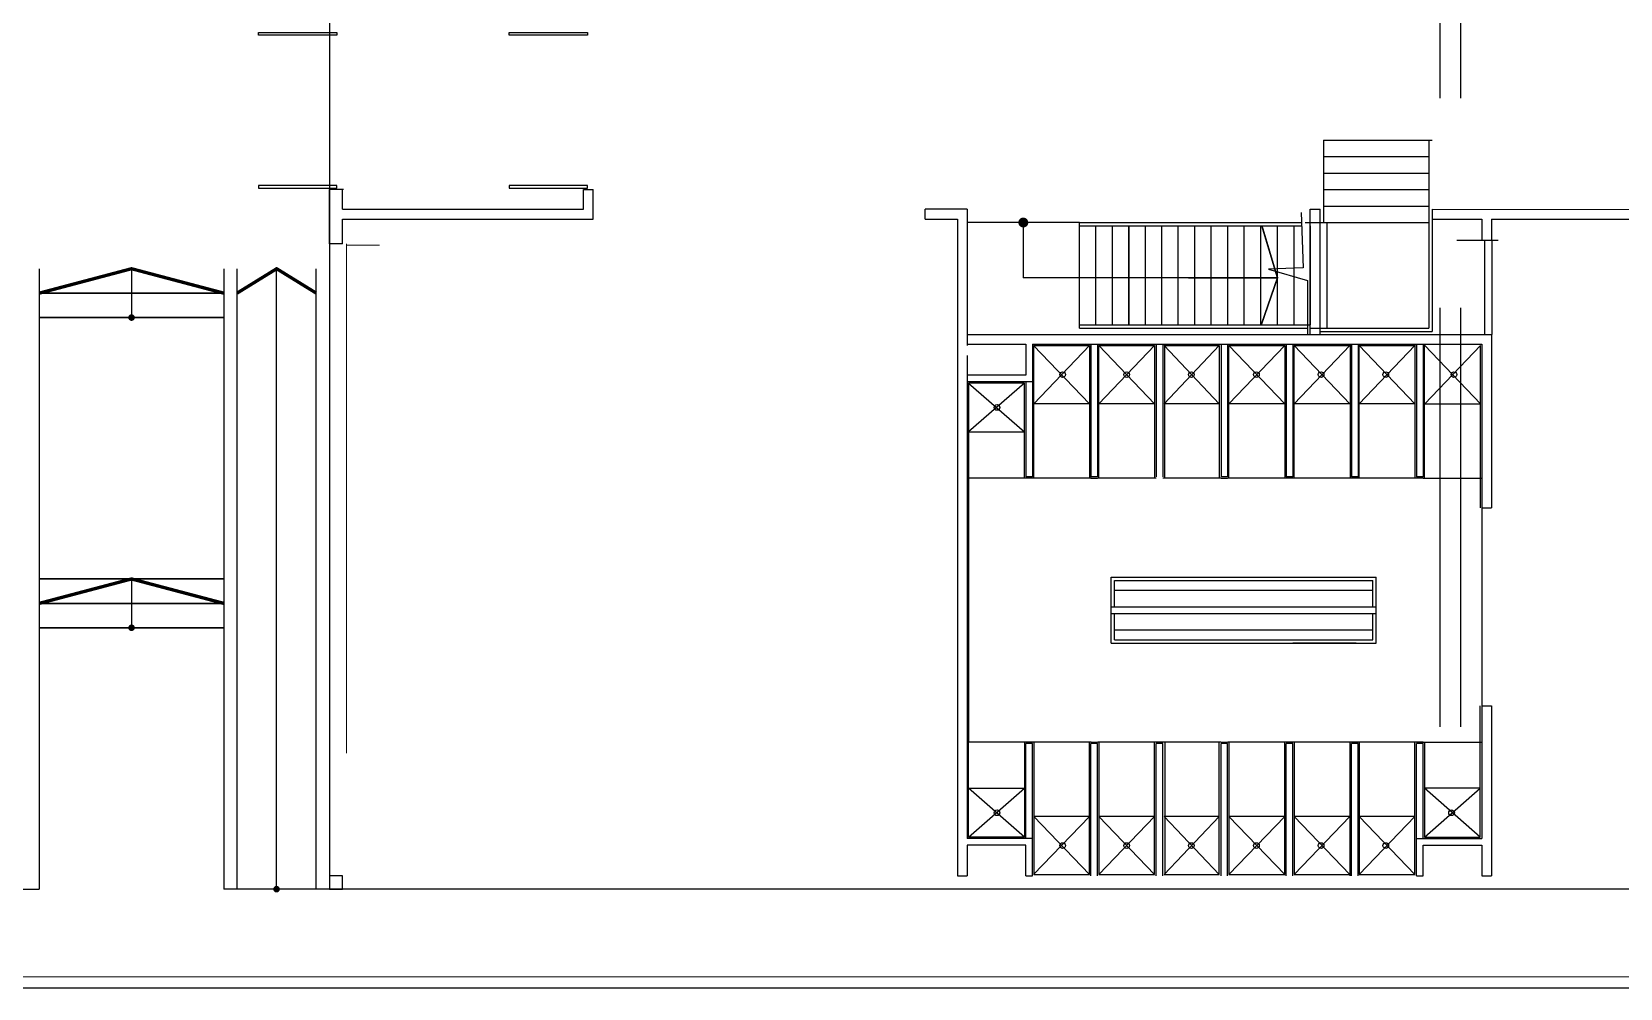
# Model space of a CAD drawing. Header units: millimetres. Extents: x 161 to 540, y 104 to 460.
# Drawn here: x 318.27 to 342.36, y 313.32 to 327.81 of the extents above; entities that cross this region are included whole.
import ezdxf

# ---------------------------------------------------------------- set-up
doc = ezdxf.new("R2010")
doc.units = ezdxf.units.MM
doc.linetypes.add('DASHED2', pattern=[9.525, 6.35, -3.175])
for name, color, linetype in [('00-SANIT', 8, 'Continuous'), ('10-CARP-SLIA', 15, 'Continuous'), ('ARQ', 1, 'Continuous'), ('Muros', 3, 'Continuous')]:
    doc.layers.add(name, color=color, linetype=linetype)
doc.layers.add('000 ALE HATCH', color=253, linetype='Continuous', lineweight=0)
doc.layers.add('000 ALE MOBILIARIO', color=8, linetype='Continuous', lineweight=0, true_color=0x808080)

msp = doc.modelspace()

# ---------------------------------------------------------------- linework, layer by layer
at = {"layer": '00-SANIT'}
for p, q in [((334.331, 323.077, -1.181), (334.331, 321.07, -1.181)), ((334.431, 323.077, -1.181), (334.431, 321.07, -1.181)), ((335.32, 323.077, -16.471), (335.32, 321.07, -7.127)), ((335.42, 323.077, -16.471), (335.42, 321.07, -7.127)), ((336.303, 323.077, -15.1), (336.303, 321.07, -5.756)), ((336.403, 323.077, -15.1), (336.403, 321.07, -5.756)), ((337.293, 323.077, 25.639), (337.293, 321.07, 34.982)), ((337.393, 323.077, 25.639), (337.393, 321.07, 34.982)), ((338.28, 323.077, 39.113), (338.28, 321.07, 48.457)), ((338.38, 323.077, 39.113), (338.38, 321.07, 48.457)), ((339.268, 323.077, 51.546), (339.268, 321.07, 60.889)), ((339.368, 323.077, 51.546), (339.368, 321.07, 60.889)), ((333.343, 322.508, -41.551), (333.343, 321.07, -13.997)), ((333.443, 322.508, -41.551), (333.443, 321.07, -13.997)), ((333.443, 321.07, -1.07), (333.343, 321.07, 1.07)), ((334.431, 321.07, -1.07), (334.331, 321.07, 1.07)), ((336.403, 321.07, -30.418), (336.303, 321.07, -28.278)), ((337.393, 321.07, -1.07), (337.293, 321.07, 1.07)), ((338.38, 321.07, -1.07), (338.28, 321.07, 1.07)), ((339.368, 321.07, -1.07), (339.268, 321.07, 1.07)), ((334.638, 319.1, 11.25), (338.657, 319.1, -25.18)), ((334.638, 319, 11.317), (334.638, 319.1, 11.317)), ((338.657, 319, -28.047), (338.657, 319.1, -28.047)), ((334.638, 319, 11.317), (338.657, 319, -28.047)), ((333.343, 315.591, -41.551), (333.343, 317.03, -13.997)), ((333.443, 317.03, -1.07), (333.343, 317.03, 1.07)), ((333.443, 315.591, -41.551), (333.443, 317.03, -13.997)), ((334.331, 315.022, -1.181), (334.331, 317.03, -1.181)), ((334.431, 317.03, -1.07), (334.331, 317.03, 1.07)), ((334.431, 315.022, -1.181), (334.431, 317.03, -1.181)), ((335.32, 315.022, -16.471), (335.32, 317.03, -7.127)), ((335.42, 317.03, -9.174), (335.32, 317.03, -7.034)), ((335.42, 315.022, -16.471), (335.42, 317.03, -7.127)), ((336.303, 315.022, -15.1), (336.303, 317.03, -5.756)), ((336.403, 317.03, -30.418), (336.303, 317.03, -28.278)), ((336.403, 315.022, -15.1), (336.403, 317.03, -5.756)), ((337.293, 315.022, 25.639), (337.293, 317.03, 34.982)), ((337.393, 317.03, -1.07), (337.293, 317.03, 1.07)), ((337.393, 315.022, 25.639), (337.393, 317.03, 34.982)), ((338.28, 315.022, 39.113), (338.28, 317.03, 48.457)), ((338.38, 317.03, -1.07), (338.28, 317.03, 1.07)), ((338.38, 315.022, 39.113), (338.38, 317.03, 48.457)), ((339.268, 315.591, 54.194), (339.268, 317.03, 60.889)), ((339.368, 317.03, -1.07), (339.268, 317.03, 1.07)), ((339.368, 315.591, 54.194), (339.368, 317.03, 60.889))]:
    msp.add_line(p, q, dxfattribs=at)
at = {"layer": '000 ALE HATCH'}
msp.add_line((363.915, 313.492), (275.157, 313.492), dxfattribs=at)
at = {"layer": '000 ALE MOBILIARIO'}
for p, q in [((323.045, 324.6), (323.045, 316.88)), ((323.045, 324.58), (323.545, 324.58))]:
    msp.add_line(p, q, dxfattribs=at)
at = {"layer": '10-CARP-SLIA', "ltscale": 0.25}
for p, q in [((340.305, 323.227), (340.305, 324.657)), ((340.415, 323.227), (340.415, 324.657)), ((340.255, 320.6), (340.255, 317.6))]:
    msp.add_line(p, q, dxfattribs=at)
at = {"layer": 'ARQ'}
for p, q in [((322.786, 333.822), (322.786, 314.822)), ((334.156, 324.922), (332.456, 324.922)), ((333.306, 324.922), (333.306, 324.085)), ((334.156, 323.322), (334.156, 324.922)), ((334.156, 324.922), (337.526, 324.922)), ((334.156, 324.872), (337.527, 324.872)), ((334.406, 323.372), (334.406, 324.872)), ((334.656, 323.372), (334.656, 324.872)), ((334.906, 323.372), (334.906, 324.872)), ((334.906, 324.872), (334.906, 323.372)), ((335.156, 323.372), (335.156, 324.872)), ((335.406, 323.372), (335.406, 324.872)), ((335.656, 323.372), (335.656, 324.872)), ((335.656, 324.186), (335.656, 324.872)), ((335.906, 324.007), (335.906, 324.872)), ((335.906, 323.372), (335.906, 324.872)), ((336.156, 323.372), (336.156, 324.872)), ((336.156, 323.372), (336.156, 324.872)), ((336.156, 323.372), (336.156, 324.872)), ((336.156, 323.372), (336.156, 324.872)), ((336.406, 323.372), (336.406, 324.872)), ((336.406, 323.372), (336.406, 324.872)), ((336.656, 323.372), (336.656, 324.872)), ((336.656, 323.372), (336.656, 324.872)), ((336.906, 323.372), (336.906, 324.872)), ((336.906, 323.372), (336.906, 324.872)), ((337.161, 324.085), (336.924, 324.872)), ((337.161, 324.094), (336.926, 324.872)), ((337.156, 324.872), (337.156, 323.372)), ((337.406, 324.872), (337.406, 323.372)), ((337.52, 325.073), (337.55, 324.233)), ((337.656, 324.872), (337.656, 323.372)), ((339.879, 324.657), (340.504, 324.657)), ((318.386, 324.222), (318.386, 314.822)), ((319.786, 324.222), (319.786, 323.482)), ((321.186, 324.222), (321.186, 314.822)), ((321.386, 314.822), (321.386, 324.222)), ((321.986, 314.822), (321.986, 324.222)), ((322.586, 314.822), (322.586, 324.222)), ((337.55, 324.233), (337.023, 324.214)), ((337.023, 324.214), (337.616, 324.043)), ((337.161, 324.085), (333.306, 324.085)), ((335.811, 324.085), (337.161, 324.085)), ((337.161, 324.094), (336.911, 323.377)), ((337.161, 324.085), (336.911, 323.368)), ((337.616, 324.043), (337.616, 323.227)), ((321.186, 323.852), (318.386, 323.852)), ((318.386, 323.852), (321.186, 323.852)), ((321.186, 323.482), (318.386, 323.482)), ((318.386, 323.482), (321.186, 323.482)), ((334.156, 323.372), (336.451, 323.372)), ((334.156, 323.372), (337.656, 323.372)), ((334.156, 323.322), (337.616, 323.321)), ((337.8, 323.321), (337.8, 323.321)), ((333.46, 323.057, -33.585), (334.311, 322.177, -11.028)), ((334.311, 323.057, -11.028), (333.463, 322.177, -33.579)), ((333.463, 321.05, -33.579), (333.463, 323.057, -33.579)), ((333.463, 323.057, -33.579), (334.311, 323.057, -11.028)), ((334.311, 323.057, -11.028), (334.311, 321.05, -11.028)), ((334.451, 323.057, -1.181), (335.294, 322.177, -5.136)), ((335.294, 323.057, -5.136), (334.451, 322.177, -1.181)), ((334.451, 321.05, -1.181), (334.451, 323.057, -1.181)), ((334.451, 323.057, -1.181), (335.294, 323.057, 2.628)), ((335.294, 323.057, -5.136), (335.294, 321.05, -5.136)), ((335.44, 323.057, -7.034), (336.277, 322.177, -3.765)), ((335.44, 323.057, -7.034), (336.277, 323.057, -3.765)), ((336.277, 323.057, -3.765), (335.441, 322.177, -7.917)), ((335.45, 321.05, -7.034), (335.45, 323.057, -7.034)), ((336.277, 323.057, -3.765), (336.277, 321.05, -3.765)), ((336.423, 323.057, -5.663), (337.271, 322.177, 38.97)), ((337.271, 323.057, 38.97), (336.423, 322.177, -5.663)), ((336.423, 321.05, -5.663), (336.423, 323.057, -5.663)), ((336.423, 323.057, -5.663), (337.271, 323.057, 48.948)), ((337.271, 323.057, 38.97), (337.271, 321.05, 38.97)), ((337.413, 323.057, 35.075), (338.254, 322.177, 50.448)), ((337.413, 321.05, 35.075), (337.413, 323.057, 35.075)), ((337.413, 323.057, 35.075), (338.254, 323.057, 50.448)), ((338.254, 323.057, 50.448), (337.414, 322.177, 50.28)), ((338.26, 323.077, 39.113), (338.26, 321.05, 48.55)), ((339.242, 323.057, 103.609), (338.4, 322.177, 48.55)), ((338.4, 323.057, 48.55), (339.242, 322.177, 103.609)), ((338.4, 321.05, 48.55), (338.4, 323.057, 48.55)), ((338.4, 323.057, 48.55), (339.242, 323.057, 74.762)), ((339.242, 323.077, 103.609), (339.242, 321.05, 103.609)), ((339.388, 321.05, 84.301), (339.388, 323.077, 84.301)), ((339.394, 323.057, 103.609), (340.235, 322.177, 48.55)), ((340.235, 323.057, 48.55), (339.394, 322.177, 103.609)), ((340.23, 323.057, -7.973), (340.23, 320.6)), ((332.476, 322.488, -7.973), (332.476, 317.05, -7.973)), ((332.476, 322.488, -7.973), (333.323, 321.75, -41.551)), ((333.323, 322.488, -41.551), (332.476, 321.75, -7.973)), ((333.323, 322.488, -41.551), (332.476, 322.488, -7.973)), ((333.323, 321.05, -41.551), (333.323, 322.488, -41.551)), ((334.331, 322.177, -21.806), (333.459, 322.177, -33.891)), ((334.331, 322.177, -11.028), (333.459, 322.177, -33.579)), ((335.294, 322.177, -7.321), (334.451, 322.177, -1.181)), ((335.294, 322.177, -33.947), (334.451, 322.177, -17.58)), ((336.279, 322.177, -3.765), (335.441, 322.177, -7.917)), ((337.271, 322.177, 50.134), (336.423, 322.177, -5.663)), ((338.28, 322.177, 65.652), (337.414, 322.177, 50.28)), ((338.254, 322.177, 50.448), (337.414, 322.177, 50.28)), ((339.242, 322.177, 91.583), (338.4, 322.177, 48.55)), ((339.242, 322.177, 91.583), (338.4, 322.177, 48.55)), ((339.394, 322.177, 91.583), (340.235, 322.177, 48.55)), ((339.394, 322.177, 91.583), (340.235, 322.177, 48.55)), ((332.476, 321.75), (333.323, 321.75, -33.579)), ((332.476, 321.75), (333.323, 321.75, -33.579)), ((333.343, 321.05, -33.579), (332.456, 321.05)), ((333.443, 321.05, -15.512), (333.343, 321.05, -13.614)), ((333.449, 321.05, -33.579), (333.443, 321.05, -33.579)), ((334.334, 321.05, -11.028), (333.449, 321.05, -33.579)), ((334.331, 321.05, -3.079), (334.431, 321.05, -1.181)), ((335.32, 321.05, -7.034), (334.436, 321.05, -1.181)), ((336.3, 321.05, -3.765), (335.42, 321.05, -8.932)), ((336.303, 321.05, -7.561), (336.403, 321.05, -5.663)), ((337.293, 321.05, 35.075), (336.408, 321.05, -5.663)), ((337.393, 321.05, 33.177), (337.293, 321.05, 35.075)), ((338.278, 321.05, 50.448), (337.398, 321.05, 35.075)), ((339.268, 321.05, 60.982), (338.278, 321.05, 50.448)), ((339.368, 321.05, 59.084), (339.268, 321.05, 60.982)), ((339.368, 321.05, 92.274), (340.25, 321.05)), ((318.386, 319.522), (321.186, 319.522)), ((321.186, 319.522), (318.386, 319.522)), ((319.786, 319.522), (319.786, 318.782)), ((334.638, 319.1), (334.638, 319.55)), ((334.638, 319.55), (338.657, 319.55)), ((334.688, 319.1), (334.688, 319.5)), ((334.688, 319.5), (338.607, 319.5)), ((334.688, 319.35), (338.607, 319.35)), ((338.607, 319.1), (338.607, 319.5)), ((338.657, 319.1), (338.657, 319.55)), ((321.186, 319.152), (318.386, 319.152)), ((318.386, 319.152), (321.186, 319.152)), ((334.638, 318.55), (334.638, 319)), ((334.688, 318.6), (334.688, 319)), ((338.607, 318.6), (338.607, 319)), ((338.657, 318.55), (338.657, 319)), ((321.186, 318.782), (318.386, 318.782)), ((318.386, 318.782), (321.186, 318.782)), ((334.688, 318.75), (338.607, 318.75)), ((334.638, 318.55), (338.657, 318.55)), ((334.688, 318.6), (338.607, 318.6)), ((338.352, 318.55, -24.475), (337.392, 318.55, -13.22)), ((340.23, 315.611, -7.973), (340.23, 317.6, -7.973)), ((333.343, 317.05, -33.579), (332.456, 317.05)), ((332.476, 315.611, -7.973), (332.476, 317.05, -7.973)), ((333.323, 317.05, -41.551), (333.323, 315.611, -41.551)), ((333.443, 317.05, -15.512), (333.343, 317.05, -13.614)), ((333.449, 317.05, -33.579), (333.443, 317.05, -33.579)), ((334.334, 317.05, -11.028), (333.449, 317.05, -33.579)), ((333.463, 317.05, -33.579), (333.463, 315.042, -33.579)), ((334.311, 315.042, -11.028), (334.311, 317.05, -11.028)), ((334.331, 317.05, -3.079), (334.431, 317.05, -1.181)), ((335.32, 317.05, -7.034), (334.436, 317.05, -1.181)), ((334.451, 317.05, -1.181), (334.451, 315.042, -1.181)), ((335.294, 315.042, -5.136), (335.294, 317.05, -5.136)), ((335.42, 317.05, -8.932), (335.32, 317.05, -7.034)), ((336.3, 317.05, -3.765), (335.42, 317.05, -8.932)), ((335.45, 317.05, -7.034), (335.45, 315.042, -7.034)), ((336.277, 315.042, -3.765), (336.277, 317.05, -3.765)), ((336.303, 317.05, -7.561), (336.403, 317.05, -5.663)), ((337.293, 317.05, 35.075), (336.408, 317.05, -5.663)), ((336.423, 317.05, -5.663), (336.423, 315.042, -5.663)), ((337.271, 315.042, 38.97), (337.271, 317.05, 38.97)), ((337.393, 317.05, 33.177), (337.293, 317.05, 35.075)), ((338.278, 317.05, 50.448), (337.398, 317.05, 35.075)), ((337.413, 317.05, 35.075), (337.413, 315.042, 35.075)), ((338.26, 315.022, 39.113), (338.26, 317.05, 48.55)), ((339.268, 317.05, 60.982), (338.278, 317.05, 50.448)), ((338.4, 317.05, 48.55), (338.4, 315.042, 48.55)), ((339.242, 315.042, 103.609), (339.242, 317.05, 103.609)), ((339.368, 317.05, 59.084), (339.268, 317.05, 60.982)), ((339.368, 317.05, 92.274), (340.25, 317.05)), ((339.388, 317.05, 84.301), (339.388, 315.611, 84.301)), ((332.476, 316.35), (333.323, 316.35, -33.579)), ((332.476, 316.35), (333.323, 316.35, -33.579)), ((332.476, 315.611, -7.973), (333.323, 316.35, -41.551)), ((333.323, 315.611, -41.551), (332.476, 316.35, -7.973)), ((340.23, 316.35), (339.388, 316.35, 92.274)), ((340.23, 316.35), (339.388, 316.35, 92.274)), ((340.23, 315.611, -7.973), (339.388, 316.35, 84.301)), ((339.388, 315.611, 84.301), (340.23, 316.35, -7.973)), ((334.331, 315.922, -21.806), (333.459, 315.922, -33.891)), ((334.331, 315.922, -11.028), (333.459, 315.922, -33.579)), ((333.46, 315.042, -33.585), (334.311, 315.922, -11.028)), ((334.311, 315.042, -11.028), (333.463, 315.922, -33.579)), ((334.451, 315.042, -1.181), (335.294, 315.922, -5.136)), ((335.294, 315.042, -5.136), (334.451, 315.922, -1.181)), ((335.294, 315.922, -7.321), (334.451, 315.922, -1.181)), ((335.294, 315.922, -33.947), (334.451, 315.922, -17.58)), ((335.44, 315.042, -7.034), (336.277, 315.922, -3.765)), ((336.279, 315.922, -3.765), (335.441, 315.922, -7.917)), ((336.277, 315.042, -3.765), (335.441, 315.922, -7.917)), ((336.423, 315.042, -5.663), (337.271, 315.922, 38.97)), ((337.271, 315.042, 38.97), (336.423, 315.922, -5.663)), ((337.271, 315.922, 50.134), (336.423, 315.922, -5.663)), ((337.413, 315.042, 35.075), (338.254, 315.922, 50.448)), ((338.254, 315.042, 50.448), (337.414, 315.922, 50.28)), ((338.28, 315.922, 65.652), (337.414, 315.922, 50.28)), ((338.254, 315.922, 50.448), (337.414, 315.922, 50.28)), ((339.242, 315.922, 91.583), (338.4, 315.922, 48.55)), ((339.242, 315.042, 103.609), (338.4, 315.922, 48.55)), ((338.4, 315.042, 48.55), (339.242, 315.922, 103.609)), ((339.242, 315.922, 91.583), (338.4, 315.922, 48.55)), ((333.323, 315.611, -41.551), (332.476, 315.611, -7.973)), ((339.388, 315.611, 84.301), (340.23, 315.611, -7.973)), ((333.463, 315.042, -33.579), (334.311, 315.042, -11.028)), ((334.451, 315.042, -1.181), (335.294, 315.042, 2.628)), ((335.44, 315.042, -7.034), (336.277, 315.042, -3.765)), ((336.423, 315.042, -5.663), (337.271, 315.042, 48.948)), ((337.413, 315.042, 35.075), (338.254, 315.042, 50.448)), ((338.4, 315.042, 48.55), (339.242, 315.042, 74.762)), ((316.786, 314.822), (318.386, 314.822)), ((322.786, 314.822), (321.186, 314.822)), ((361.555, 314.822), (322.786, 314.822)), ((355.906, 314.822), (322.986, 314.822)), ((363.915, 313.322), (275.457, 313.322))]:
    msp.add_line(p, q, dxfattribs=at)
at = {"layer": 'ARQ', "linetype": 'DASHED2'}
for p, q in [((339.622, 333.155), (339.622, 315.488)), ((339.932, 333.155), (339.932, 315.488)), ((337.856, 326.172), (337.856, 324.922)), ((337.856, 326.172), (339.454, 326.172)), ((337.856, 326.172), (339.506, 326.172)), ((339.454, 326.172), (339.454, 323.321)), ((337.856, 325.922), (339.454, 325.922)), ((337.856, 325.672), (339.454, 325.672)), ((337.856, 325.422), (339.454, 325.422)), ((337.856, 325.172), (339.454, 325.172)), ((337.579, 324.922), (337.856, 324.922)), ((337.856, 324.922), (339.454, 324.922)), ((337.906, 324.922), (337.906, 323.321)), ((339.454, 324.922), (339.454, 323.321)), ((339.454, 324.922), (339.454, 323.321)), ((339.506, 324.972), (339.506, 323.269)), ((337.656, 323.321), (339.454, 323.321)), ((337.806, 323.27), (339.506, 323.269))]:
    msp.add_line(p, q, dxfattribs=at)
at = {"layer": 'ARQ', "elevation": 7.534}
for points in [[(322.897, 327.802), (322.897, 327.762), (321.712, 327.762), (321.712, 327.802), (322.897, 327.802)], [(326.697, 327.801), (326.697, 327.761), (325.512, 327.761), (325.512, 327.801), (326.697, 327.801)], [(322.897, 325.442), (322.897, 325.482), (321.712, 325.482), (321.712, 325.442), (322.897, 325.442)], [(326.697, 325.441), (326.697, 325.481), (325.512, 325.481), (325.512, 325.441), (326.697, 325.441)]]:
    msp.add_lwpolyline(points, dxfattribs=at)
at = {"layer": 'ARQ'}
for points, const_width, elevation in [([(333.306, 324.959, -1), (333.306, 324.884, -1)], 0.075, -0.357), ([(321.959, 314.822, 1), (322.009, 314.822, 1)], 0.05, 7.534)]:
    msp.add_lwpolyline(points, format="xyb", close=True, dxfattribs=dict(at, const_width=const_width, elevation=elevation))
at = {"layer": 'ARQ', "const_width": 0.05}
for points in [[(318.386, 323.851), (319.786, 324.222), (321.185, 323.852)], [(321.186, 323.851), (319.786, 324.222), (318.387, 323.852)], [(321.386, 323.852), (321.986, 324.222), (322.586, 323.852)], [(318.386, 319.151), (319.786, 319.522), (321.185, 319.152)], [(321.186, 319.151), (319.786, 319.522), (318.387, 319.152)]]:
    msp.add_lwpolyline(points, dxfattribs=at)
for points in [[(319.761, 323.482, 1), (319.811, 323.482, 1)], [(319.761, 318.782, 1), (319.811, 318.782, 1)]]:
    msp.add_lwpolyline(points, format="xyb", close=True, dxfattribs=at)
at = {"layer": 'ARQ'}
for centre in [(333.902, 322.617, 0.787), (334.873, 322.617, 3.143), (335.854, 322.617, -5.841), (336.841, 322.617, -8.486), (337.82, 322.617, -10.425), (338.801, 322.617, -5.707), (339.835, 322.617, -5.707), (332.907, 322.12, -7.973), (332.907, 315.979, -7.973), (339.798, 315.979, -7.973), (333.902, 315.482, 0.787), (334.873, 315.482, 3.143), (335.854, 315.482, -5.841), (336.841, 315.482, -8.486), (337.82, 315.482, -10.425), (338.801, 315.482, -5.707)]:
    msp.add_circle(centre, 0.0429, dxfattribs=at)
at = {"layer": 'Muros'}
for p, q in [((322.786, 324.6), (322.786, 325.422)), ((322.986, 325.422), (322.786, 325.422)), ((322.997, 325.422), (322.797, 325.422)), ((322.986, 325.122), (322.986, 325.422)), ((326.636, 325.122), (326.636, 325.422)), ((326.636, 325.422), (326.786, 325.422)), ((326.786, 324.972), (326.786, 325.422)), ((322.986, 325.122), (326.636, 325.122)), ((331.818, 324.972), (331.818, 325.122)), ((332.456, 325.122), (331.818, 325.122)), ((332.456, 325.122), (332.456, 323.059)), ((337.656, 323.227), (337.656, 325.122)), ((337.656, 325.122), (337.806, 325.122)), ((337.806, 323.227), (337.806, 325.122)), ((339.506, 325.122), (339.506, 324.971)), ((339.506, 325.122), (347.306, 325.12)), ((322.986, 324.972), (326.636, 324.972)), ((322.986, 324.972), (326.786, 324.972)), ((322.986, 324.6), (322.986, 324.972)), ((331.818, 324.972), (332.306, 324.972)), ((332.306, 324.972), (332.306, 315.022)), ((339.506, 324.972), (340.255, 324.972)), ((340.255, 324.972), (340.255, 324.657)), ((340.405, 324.972), (361.355, 324.972)), ((340.405, 324.972), (340.405, 324.657)), ((340.255, 324.657), (340.405, 324.657)), ((322.986, 324.6), (322.786, 324.6)), ((332.456, 323.227), (340.405, 323.227)), ((340.255, 323.227), (340.405, 323.227)), ((340.405, 323.227), (340.405, 320.6)), ((332.456, 323.077), (333.343, 323.077)), ((333.343, 323.077, -33.579), (333.343, 322.608, -33.579)), ((333.343, 323.077, -33.579), (333.343, 322.608, -33.579)), ((333.443, 323.077), (340.255, 323.077)), ((333.443, 323.077, -33.579), (333.443, 322.508, -33.579)), ((340.255, 323.077), (340.255, 320.6)), ((332.456, 322.909), (332.456, 315.591)), ((333.343, 322.608, -33.579), (332.456, 322.608)), ((332.881, 322.508), (332.456, 322.508)), ((333.443, 322.508, -33.579), (332.456, 322.508)), ((340.255, 320.6), (340.405, 320.6)), ((340.255, 317.6), (340.255, 315.591)), ((340.255, 317.6), (340.405, 317.6)), ((340.405, 317.6), (340.405, 315.022)), ((332.881, 315.591), (332.456, 315.591)), ((333.443, 315.591, -33.579), (332.456, 315.591)), ((332.456, 315.491), (332.456, 315.022)), ((333.343, 315.491, -33.579), (332.456, 315.491)), ((333.343, 315.022, -33.579), (333.343, 315.491, -33.579)), ((333.443, 315.022, -33.579), (333.443, 315.591, -33.579)), ((339.268, 315.022, 92.274), (339.268, 315.591, 92.274)), ((339.268, 315.591, 92.274), (340.255, 315.591)), ((339.367, 315.491, 92.274), (340.255, 315.491)), ((339.367, 315.022, 92.274), (339.367, 315.491, 92.274)), ((340.255, 315.491), (340.255, 315.022)), ((322.986, 315.022), (322.786, 315.022)), ((322.786, 315.022), (322.786, 314.822)), ((322.986, 315.022), (322.786, 315.022)), ((322.786, 315.022), (322.786, 314.822)), ((322.986, 314.822), (322.986, 315.022)), ((322.986, 314.822), (322.986, 315.022)), ((332.306, 315.022, 5.677), (332.456, 315.022)), ((333.343, 315.022, -33.579), (333.443, 315.022, -37.363)), ((339.268, 315.022, 102.597), (339.367, 315.022, 92.274)), ((340.255, 315.022), (340.405, 315.022, -15.586)), ((322.786, 314.822), (322.986, 314.822)), ((322.786, 314.822), (322.986, 314.822))]:
    msp.add_line(p, q, dxfattribs=at)

doc.saveas('drawing.dxf')
